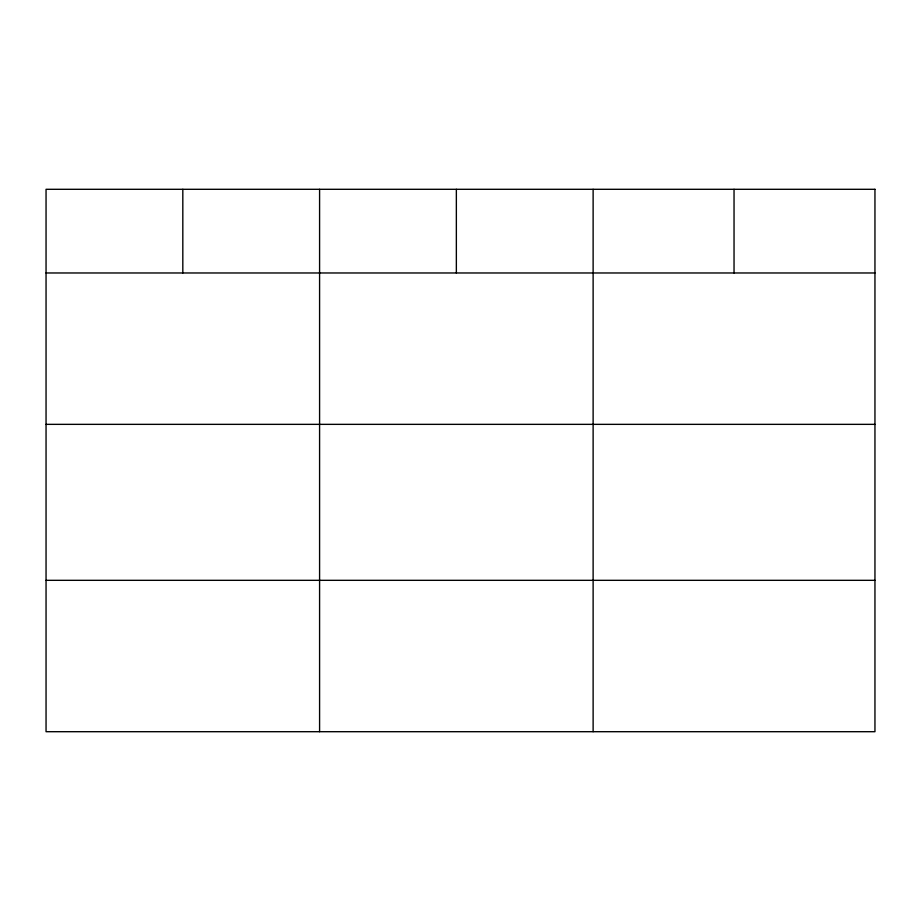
<?xml version="1.0" encoding="UTF-8"?>
<svg xmlns="http://www.w3.org/2000/svg" width="921" height="921" viewBox="0 0 921 921"><rect width="100%" height="100%" fill="white"/><g stroke="black" fill="none" stroke-linecap="round" stroke-linejoin="round"><path stroke-width="1.38" d="M46.05 272.973L874.95 272.973M46.05 424.351L874.95 424.351M46.05 580.322L874.95 580.322M734.037 189.3L734.037 272.973M593.124 189.3L593.124 731.7M456.356 189.3L456.356 272.973M319.587 189.3L319.587 731.7M182.819 189.3L182.819 272.973M874.95 189.3L46.05 189.3L46.05 731.7L874.95 731.7L874.95 189.3"/></g></svg>
